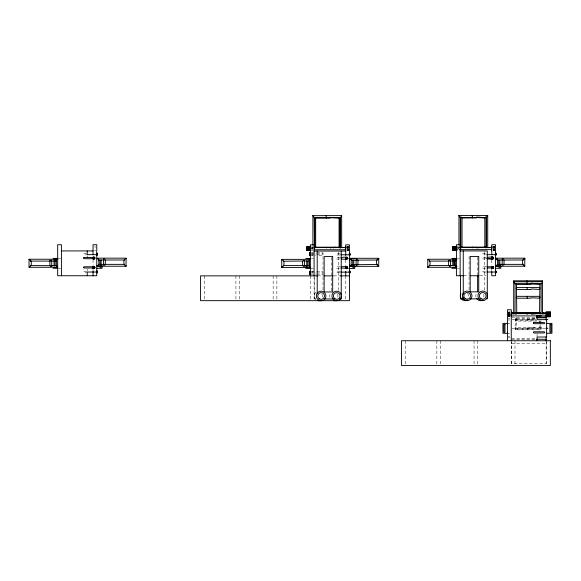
<?xml version="1.0" encoding="UTF-8"?>
<svg xmlns="http://www.w3.org/2000/svg" width="581" height="581" viewBox="0 0 581 581"><rect width="100%" height="100%" fill="white"/><g stroke="black" fill="none" stroke-linecap="round" stroke-linejoin="round"><path stroke-width="0.44" stroke-dasharray="2.9 2.18" d="M312.992 249.503L312.992 249.038M515.514 320.451L516.763 318.591M526.974 319.521L536.023 318.591L515.202 318.591L515.202 321.075L541.281 321.075M526.974 328.28L536.023 327.35M493.051 246.562L494.678 246.562M347.002 246.685L348.629 246.685M493.051 246.627L494.678 246.627M347.002 246.751L348.629 246.751M491.424 246.823L494.678 246.823M345.375 246.947L348.629 246.947M94.529 246.99L96.018 246.99M493.254 246.99L494.743 246.99M347.206 247.114L348.694 247.114M493.051 247.136L494.678 247.136M311.852 247.223L313.341 247.223M347.002 247.259L348.629 247.259M491.424 247.419L494.678 247.419M345.375 247.542L348.629 247.542M493.051 247.542L494.678 247.542M347.002 247.666L348.629 247.666M493.051 248.014L494.678 248.014M311.329 248.16L313.115 248.16M347.002 248.138L348.629 248.138M492.826 248.523L494.678 248.523M311.205 248.646L312.985 248.646M346.77 248.646L348.629 248.646M493.051 249.031L494.678 249.031M347.002 249.155L348.629 249.155M493.051 249.503L494.678 249.503M347.002 249.627L348.629 249.627M493.051 249.627L494.678 249.627M347.002 249.75L348.629 249.75M493.051 249.91L494.678 249.91M347.002 250.033L348.629 250.033M493.051 250.222L494.678 250.222M347.002 250.346L348.629 250.346M493.051 250.418L494.678 250.418M94.529 250.484L96.018 250.484M347.002 250.542L348.629 250.542M493.051 250.484L494.743 250.484M311.852 250.716L313.341 250.716M347.002 250.607L348.694 250.607M311.271 252.75L315.795 252.75M316.696 252.75L323.036 252.75L323.036 255.291L316.696 255.291M86.692 253.628L83.976 253.628L83.976 254.856L86.692 254.856M485.418 253.628L482.702 253.628L482.702 254.856L485.418 254.856M311.852 253.853L313.341 253.853M340.277 253.752L336.653 253.752L336.653 254.979L340.277 254.979M310.363 253.977L315.795 253.977M316.696 253.977L323.036 253.977M311.271 254.064L315.795 254.064M316.696 254.064L323.036 254.064M311.852 255.074L313.341 255.074M310.363 255.291L315.795 255.291M486.253 257.477C481.053 255.793 481.053 260.382 486.253 258.698M340.205 257.601C335.005 255.916 335.005 260.506 340.205 258.821M58.913 258.371L60.577 258.371M457.639 258.371L459.302 258.371M311.59 258.494L313.341 258.494M486.253 266.773C481.053 265.096 481.053 269.678 486.253 267.994M340.205 266.897C335.005 265.219 335.005 269.802 340.205 268.117M58.913 268.299L60.577 268.299M457.639 268.299L459.302 268.299M310.363 268.422L313.341 268.422M86.692 271.276L83.976 271.276L83.976 272.504L86.692 272.504M485.418 271.276L482.702 271.276L482.702 272.504L485.418 272.504M340.277 271.4L336.653 271.4L336.653 272.627L340.277 272.627M311.852 271.545L313.341 271.545M311.271 271.719L315.795 271.719M316.696 271.719L323.036 271.719M311.852 272.765L313.341 272.765M310.363 272.947L315.795 272.939M316.696 272.947L323.036 272.939M310.363 274.167L315.795 274.167M316.696 274.167L323.036 274.167M463.696 275.743L469.034 275.743M479.717 275.743L485.948 275.743M317.669 275.866L323.123 275.866M333.668 275.866L340.299 275.866M316.253 298.983L314.474 298.983L314.474 276.374M508.36 312.033L509.987 312.033M508.288 312.091L509.987 312.091M508.36 312.28L509.987 312.28M508.36 312.571L509.987 312.571M507.547 312.76L509.987 312.76M508.36 312.948L509.987 312.948M508.36 313.188L509.987 313.188M508.36 313.384L509.987 313.384M508.36 313.479L509.987 313.479M507.547 313.667L509.987 313.667M508.36 313.856L510.212 313.856M508.36 314.336L511.614 314.336M508.36 314.771L510.212 314.771M507.547 314.96L509.987 314.96M508.36 315.149L509.987 315.149M508.36 315.243L511.614 315.243M508.36 315.439L509.987 315.439M508.288 315.592L509.777 315.592M508.36 315.686L509.987 315.621M508.36 315.875L509.987 315.875M508.36 316.064L509.987 316.064M508.36 316.354L509.987 316.354M508.36 316.536L509.987 316.536M508.36 316.601L509.987 316.601M511.614 317.8L535.537 317.8M508.288 318.722L509.777 318.722M512.122 319.521L536.234 319.521M515.202 319.833L535.885 319.833M508.288 319.942L509.777 319.942M515.202 320.451L536.786 320.451M508.288 323.37L509.777 323.37M512.122 328.28L546.06 328.28M515.202 328.592L541.281 328.592M515.202 329.209L541.281 329.209M507.547 333.291L509.777 333.291M508.288 336.421L509.777 336.421M508.288 337.641L509.777 337.641M511.614 338.629L535.537 338.629M511.614 339.268L535.537 339.268M511.614 343.465L546.169 343.465M546.627 340.735L546.627 364.657M546.169 341.817L546.169 363.546L511.614 363.546L511.614 341.817M540.809 321.213L540.809 323.878M540.809 324.772L540.809 329.209L539.56 327.35L539.56 324.699M539.56 321.17L539.56 323.82M537.084 334.119L537.084 336.602M531.143 318.591L531.143 319.521M531.143 327.35L531.143 328.28M527.192 318.591L527.192 320.451M527.192 327.35L527.192 329.209M516.763 317.633L516.763 327.35L515.514 329.209L515.514 317.662M514.991 340.735L514.991 364.657M511.265 340.735L511.265 364.657M491.766 259.86L491.766 265.074M491.766 269.126L491.766 271.153M484.547 251.82L484.547 290.057M477.771 340.735L477.771 364.657M477.618 257.368L477.618 274.602M474.052 340.735L474.052 364.657M469.07 256.461L469.07 290.021M458.946 245.727L458.946 249.278M440.558 340.735L440.558 364.657M436.839 340.735L436.839 364.657M405.204 340.735L405.204 364.657M345.717 259.91L345.717 265.226M345.717 275.866L345.717 299.789M338.498 251.943L338.498 290.18M331.569 257.492L331.569 291.052M323.021 256.584L323.021 290.144M314.089 275.866L314.089 299.789M312.898 245.85L312.898 249.402M310.363 275.866L310.363 299.789M276.868 275.866L276.868 299.789M273.15 275.866L273.15 299.789M239.655 275.866L239.655 299.789M235.93 275.866L235.93 299.789M204.301 275.866L204.301 299.789M93.04 259.787L93.04 265.103M93.04 269.126L93.04 271.312M87.223 255.894L87.223 258.371M87.223 269.126L87.223 270.775M458.177 247.339A0.93 0.93 0 0 1 458.177 249.133M475.977 297.102A4.815 4.815 0 0 1 476.464 293.449M483.537 294.182A3.348 3.348 0 0 1 483.537 297.53M467.414 293.485A3.348 3.348 0 0 1 467.945 297.53M311.648 247.462A0.93 0.93 0 0 1 312.818 248.363A0.93 0.93 0 0 1 311.648 249.256M329.928 297.225A4.815 4.815 0 0 1 330.415 293.572M337.488 294.306A3.348 3.348 0 0 1 337.488 297.654M315.585 299.382A4.815 4.815 0 0 1 316.587 291.807M321.896 294.306A3.348 3.348 0 0 1 321.896 297.654M541.281 327.35L515.202 327.35L515.202 329.834L541.281 329.834L541.281 327.35"/><path stroke-width="0.87" d="M56.677 266.236L56.568 259.678L57.708 259.024M98.501 259.228C98.734 259.932 99.888 268.589 96.809 265.778M310.61 267.057L309.68 267.057L309.208 266.251L309.245 259.801L310.61 259.242M309.208 266.251L309.339 265.786L308.707 265.561L283.317 265.597M347.147 267.856L346.552 267.078L345.964 267.856M350.612 259.351L351.302 259.351L351.04 266.323L349.726 266.323L349.726 265.009M455.744 266.236L455.279 266.236C455.707 265.161 453.674 257.47 457 259.46M497.082 259.228C497.597 259.62 498.614 268.64 495.535 265.778M341.679 215.682L340.357 217.693L314.219 217.693L312.898 215.682L341.657 215.595L341.679 247.622M460.268 217.105L460.268 247.731M486.406 247.731L486.406 217.105M487.728 215.558L486.406 217.57L460.268 217.57L458.946 215.558L487.706 215.471L487.728 247.506M515.107 283.717L515.013 313.98M513.684 313.755L513.706 280.805L542.378 280.79C542.015 281.959 542.879 282.213 541.143 283.826L515.013 283.826L513.684 281.807L542.378 281.705M56.662 265.662L56.662 266.592L57.737 267.267L29.173 267.304L29.326 266.614M29.05 267.173L29.05 259.358C32.064 259.889 32.253 266.163 29.173 267.304M99.235 264.638L98.574 264.638M125.997 266.229C122.918 265.089 123.114 258.814 126.121 258.284L125.997 266.229L97.528 266.229L97.528 265.764M126.121 258.284L125.852 258.85M310.319 266.955L310.319 267.427L281.85 267.427L282.003 266.737M281.727 267.296L281.727 259.482C284.741 260.012 284.93 266.287 281.85 267.427M378.674 266.352C375.595 265.212 375.791 258.937 378.797 258.407L378.674 266.352L350.205 266.352M378.797 258.407L378.529 258.973M457 266.592L456.368 267.304L427.899 267.304L427.899 266.839M427.776 267.173L427.776 259.358C430.79 259.889 430.986 266.163 427.899 267.304M454.669 265.713L454.763 260.629M497.961 264.638L497.06 264.827M524.723 266.229C521.644 265.089 521.84 258.814 524.854 258.284L524.723 266.229L496.254 266.229L496.254 265.764M524.854 258.284L524.382 259.09M340.357 247.855L340.284 247.404L340.786 247.753M30.909 260.971L30.444 260.971M314.219 247.855L313.958 247.564M351.941 260.019C351.658 259.395 349.007 257.354 349.726 260.121M376.938 264.609L377.403 264.609M429.635 260.971L429.17 260.971M454.632 265.568L455.809 266.127M98.516 259.801L98.174 258.53L96.904 258.872M346.015 257.884L346.385 258.785L347.14 258.029M495.535 259.097L496.9 258.53L497.096 259.998M56.03 260.629L56.03 261.101L56.597 260.825M315.665 247.695L315.665 217.606M339.086 247.695L339.086 217.606M461.561 247.796L462.026 247.107L462.026 217.948L461.401 217.018M485.288 247.796L484.823 247.107L484.823 217.948L485.447 217.018M516.298 314.045L516.763 313.355L516.451 283.739M540.025 314.045L539.56 313.355L539.872 283.739M540.025 288.75L539.56 289.44L531.956 289.018M540.025 297.508L539.56 298.198L531.956 297.777M487.205 215.812L487.633 215.449M459.84 247.629L460.363 247.368M455.809 260.411L454.763 261.101L429.512 261.101M98.334 265.764L97.528 266.229M351.011 265.88L350.546 266.221M497.06 265.764L496.254 266.229M93.134 257.644L93.868 257.223L94.601 257.644L94.601 258.494L93.868 258.915L93.134 258.494M93.432 257.63L94.304 257.63M93.142 267.144L93.875 266.723L94.616 267.144L94.616 267.994L93.875 268.415L93.142 267.994M347.147 268.095L347.293 267.267L346.334 266.875L345.818 268.117L346.552 268.538C350.249 266.011 341.969 266.614 341.054 266.897M346.988 268.124L346.123 268.124M455.729 265.321L455.388 266.592L456.434 267.02M491.86 257.644L492.594 257.223L493.327 257.644L493.327 258.494L492.594 258.915L491.86 258.494M492.383 266.752L491.875 267.994L492.608 268.415L493.342 267.994L493.342 267.144L492.383 266.752A0.85 0.85 0 0 0 491.911 268.059A0.85 0.85 0 0 0 493.298 268.059A0.85 0.85 0 0 0 492.826 266.752M309.274 260.949L283.463 261.218M351.251 264.762L377.062 264.486M30.444 265.568L56.597 265.713M57.301 259.358L57.766 259.358M377.403 260.019L351.817 260.143M429.17 265.568L454.763 265.437M456.034 259.358L456.499 259.358M346.24 257.659L346.857 257.659M492.913 268.102L492.013 267.732L492.768 266.977M125.997 258.16L97.528 258.16L97.673 258.85M98.574 259.751L99.235 259.99M378.674 258.284L350.205 258.284L350.205 258.748M524.723 258.16L496.254 258.16L496.406 258.85M497.06 259.554L497.961 259.99M314.219 217.693L314.415 247.695M99.14 260.027L124.537 259.99M497.866 260.027L523.263 259.99M335.237 247.23L330.349 247.731L330.349 247.23M333.058 247.789L336.232 247.491M477.517 247.811L482.281 247.368M535.435 312.854L537.018 312.709M532.254 314.06L537.018 313.617M462.026 217.948L476.398 217.948L476.398 217.447M484.823 217.948L478.025 217.614M315.977 218.071L330.349 218.071L330.349 217.57L338.774 218.071M310.82 246.816L306.753 246.816L306.753 250.469L310.82 250.411M452.81 246.758L456.869 246.758M306.753 246.881L310.82 246.881M452.81 246.94L456.869 246.94M306.753 247.063L310.82 247.063M314.415 247.23L340.495 247.23L340.495 247.695M452.81 247.23L456.869 247.23M306.753 247.353L310.82 247.353M314.219 247.39L340.357 247.39M459.527 247.419L491.424 247.419M314.365 247.542L345.375 247.542M452.81 247.608L456.869 247.608M306.753 247.731L310.82 247.731M452.81 248.051L456.869 248.051M306.753 248.174L310.82 248.174M452.81 248.523L456.869 248.523M306.753 248.646L310.82 248.646M452.81 248.995L456.869 248.995M306.753 249.118L310.82 249.118M452.81 249.438L456.869 249.438M306.753 249.561L310.82 249.561M459.527 249.627L491.424 249.627M314.365 249.75L345.375 249.75M452.81 249.815L456.869 249.815M306.753 249.939L310.82 249.939M452.81 250.106L456.869 250.106M306.753 250.229L310.82 250.229M452.81 250.288L456.869 250.346L456.869 246.693L452.81 246.693L452.81 250.346M61.412 250.927L93.04 250.927M460.137 250.927L487.285 250.927L487.285 298.859M314.089 251.05L345.717 251.05M310.363 252.546L309.571 252.546L309.571 255.531L310.363 255.531M309.571 252.938L310.363 252.938M96.649 253.425L97.441 253.425L97.441 255.088L96.649 255.088M495.375 253.425L496.167 253.425L496.167 255.088L495.375 255.088M349.326 253.548L350.118 253.548L350.118 255.212L349.537 255.212M96.649 253.817L97.441 253.817M309.571 253.861L310.363 253.788M495.375 253.817L496.167 253.817M349.326 253.941L350.118 253.941M309.571 254.209L310.363 254.209M309.571 254.26L310.363 254.26M97.441 254.667L87.223 254.652L87.223 250.927M486.813 254.652L496.167 254.667M340.764 254.776L350.118 254.79M309.571 255.103L310.363 255.103M487.103 257.477C495.724 255.509 495.724 260.666 487.103 258.698M341.054 257.601C349.675 255.633 349.675 260.789 341.054 258.821M53.082 258.371L58.078 258.371M451.807 258.371L456.804 258.371M486.82 258.371L492.594 258.683L493.131 257.761L492.289 257.536L492.063 258.371M305.759 258.494L310.755 258.494M348.644 258.494L354.766 258.494M103.44 258.981L104.609 258.981M503.342 258.981L502.202 258.981L502.166 265.183L503.342 265.183M356.146 259.104L357.286 259.104M29.173 259.235L57.642 259.235M427.899 259.235L456.368 259.235M54.069 259.358L55.122 259.358M281.85 259.358L310.319 259.358M349.442 259.351L350.132 259.351M452.795 259.358L453.848 259.358M455.279 260.034L455.744 260.034M309.353 260.157L309.353 266.359M50.336 260.281L51.702 260.281L51.731 265.597M449.287 260.281L450.428 260.281L450.457 265.597M303.238 260.397L304.408 260.397L304.408 265.72M30.786 261.101L56.03 261.101M99.14 264.362L124.385 264.362M497.866 264.362L523.111 264.362M104.834 265.183L103.44 265.183L103.44 259.867M356.146 265.306L357.286 265.306M51.44 265.604L54.055 265.604M349.442 265.553L350.132 265.553M450.166 265.604L452.781 265.604L452.795 260.237M304.117 265.728L306.732 265.728M50.562 266.483L51.702 266.483M449.287 266.483L450.428 266.483M303.238 266.606L304.379 266.606M487.103 266.773L493.196 266.795L493.632 267.543L493.044 267.994L493.037 267.137M54.069 267.311L55.122 267.311M452.795 267.311L453.848 267.311M487.103 267.994L492.194 267.994M341.054 268.117L346.145 268.117M53.082 268.299L58.078 268.299M96.845 268.299L102.089 268.299L102.089 265.59M451.807 268.299L456.804 268.299M495.571 268.299L500.815 268.299L500.815 265.59M310.755 268.422L305.759 268.422L305.759 266.614M348.644 268.422L354.766 268.422L354.766 265.713M96.649 271.073L97.441 271.073L97.441 272.736L96.649 272.736M495.375 271.073L496.167 271.073L496.167 272.736L495.375 272.736M349.326 271.196L350.118 271.196L350.118 272.859L349.326 272.859M96.649 271.465L97.441 271.465M310.363 271.509L309.571 271.509L309.571 274.399L310.363 274.399M495.375 271.465L496.167 271.465M349.326 271.588L350.118 271.588M96.766 272.017L87.223 272.017L87.223 275.743M309.571 271.908L310.363 271.908M486.813 272.017L495.491 272.017M340.764 272.14L349.442 272.14M96.649 272.315L97.441 272.315M495.375 272.315L496.167 272.315M349.326 272.438L350.118 272.438M309.571 272.736L310.363 272.736M309.571 272.75L310.363 272.75M309.571 273.179L310.363 273.128M309.571 273.978L310.363 273.978M463.696 275.743L456.412 275.743L456.412 244.724L460.137 244.724L460.137 275.743M469.927 275.743L478.824 275.743M317.669 275.866L200.576 275.866L200.576 300.675L349.442 300.675L349.442 244.848L345.717 244.848L345.717 255.48M323.878 275.866L333.102 275.866M340.364 275.866L349.442 275.866M516.763 284.203L531.143 284.203L531.143 283.702M539.56 284.203L531.956 283.782M516.415 287.58L539.96 287.58M469.927 291.836L478.737 291.836L478.737 256.461L470.189 256.461L470.189 291.836M516.415 296.339L539.96 296.339M464.081 298.859L460.522 298.859L460.522 275.343M470.305 298.859L479.274 298.859M324.329 298.983L334.119 298.983M339.457 298.983L341.236 298.983L341.236 297.174M546.169 312.164L550.229 312.164M546.169 312.476L550.229 312.476M515.863 312.6L540.257 312.6M511.614 312.76L514.272 312.76M516.044 312.76L539.967 312.76M542.625 312.76L550.229 312.81M546.169 312.876L550.229 312.876M546.169 313.072L550.229 313.072M516.102 313.355L540.381 313.355M546.169 313.384L550.229 313.384M511.614 313.667L546.169 313.667M546.169 313.791L550.229 313.791M546.169 314.263L550.229 314.263M546.169 314.771L550.229 314.771M546.169 315.28L550.229 315.28M536.786 315.839L541.281 315.839M546.169 315.752L550.229 315.752M511.265 315.926L546.169 315.875M546.169 316.158L550.229 316.158M546.169 316.471L550.229 316.471M546.169 316.667L550.229 316.667M536.423 317.161L546.169 317.161L546.169 319.957M536.423 317.8L546.169 317.8M546.06 319.521L547.847 319.521M507.939 323.37L502.943 323.37L502.943 333.291L507.939 333.291M546.699 323.37L551.95 323.37L551.95 333.291L546.699 333.291M546.06 328.28L547.847 328.28M536.423 339.268L546.169 339.268M477.517 217.025L482.281 217.468M531.462 283.201L533.053 283.346M456.368 267.304L455.809 267.028M350.205 258.284L351.011 258.748M310.319 267.427L309.513 266.955M57.642 267.304L57.083 267.028M340.357 217.693L340.255 247.491M541.143 283.826L541.143 313.98M459.041 215.449L459.469 215.812M513.778 281.705L514.214 282.068L513.684 280.892M312.992 215.573L313.42 215.936M455.729 260.731L455.264 259.925M524.382 265.292L524.854 266.098M456.034 266.367L456.368 266.839M497.096 264.885L497.365 265.539M516.139 288.51L516.763 289.44L531.143 289.44L531.143 288.939M516.139 297.269L516.763 298.198L531.143 298.198L531.143 297.697M378.529 265.662L378.797 266.221M282.003 260.048L281.727 259.482M125.852 265.539L126.121 266.098M29.326 259.925L29.05 259.358M351.193 265.197L351.316 265.662M309.339 260.513L309.208 260.048M98.516 265.074L98.639 265.539M94.398 257.761L94.18 258.596L93.28 258.225M56.662 260.39L56.531 259.925M546.169 336.588L546.169 340.996M542.472 280.892L542.472 313.755M539.56 315.868L539.56 317.705M537.084 315.926L537.084 319.644L546.627 319.644L546.627 337.016L537.084 337.016L537.084 340.735M531.462 313.617L531.462 314.132M527.192 283.739L527.192 284.203M527.192 287.58L527.192 289.44M527.192 296.339L527.192 298.198M527.192 313.355L527.192 314.045M526.974 280.79L526.974 283.826M526.974 313.529L526.974 313.98M515.202 313.355L515.202 314.045M511.614 312.033L511.614 316.354M511.265 340.735L511.265 309.724L507.547 309.724L507.547 340.735M504.025 259.867L504.025 264.297M499.834 259.86L499.834 267.311L498.774 267.311L498.774 260.237M495.586 253.178L495.586 255.299M495.586 270.833L495.586 272.947M495.375 253.178L495.375 255.299M495.375 270.833L495.375 272.947M491.766 254.768L491.766 244.724L495.491 244.724L495.491 275.743L491.766 275.743L491.766 271.618M491.766 256.664L491.766 258.995M491.766 266.49L491.766 268.545M491.424 246.562L491.424 250.484M486.544 247.796L486.544 247.107L460.464 247.107L460.464 247.796M486.072 216.982L486.072 247.186M477.618 275.51L477.618 291.836M476.725 216.953L476.725 217.468M476.725 247.368L476.725 247.884M472.455 217.018L472.455 217.948M472.455 247.107L472.455 247.796M472.237 215.449L472.237 217.57M472.237 247.281L472.237 247.731M463.26 250.927L463.26 294.473M463.26 297.102L463.26 298.859M460.777 216.982L460.777 248.072M458.946 215.558L458.946 244.841M453.848 260.237L453.848 265.546M448.597 260.281L448.597 265.597M357.976 259.99L357.976 264.42M356.117 259.99L356.117 264.42M353.785 259.983L353.785 267.434L352.725 267.434L352.725 260.361M349.537 253.301L349.537 255.422M349.537 270.957L349.537 273.07M349.326 253.301L349.326 255.422M349.326 270.957L349.326 273.07M345.717 257.252L345.717 259.119M345.717 266.062L345.717 267.885M345.717 271.429L345.717 275.866M345.375 246.685L345.375 250.607M341.236 251.05L341.236 294.458M340.023 217.991L340.023 248.196M330.676 247.491L330.676 248.007M326.406 217.606L326.406 218.071M326.406 247.23L326.406 247.695M326.188 215.573L326.188 217.693M326.188 247.39L326.188 247.855M317.211 251.05L317.211 293.717M314.728 217.991L314.728 248.196M314.089 275.866L314.089 244.848L310.363 244.848L310.363 275.866M312.898 215.682L312.898 244.964M310.152 252.307L310.152 255.742M310.152 271.269L310.152 274.617M307.799 261.247L307.799 267.434L306.746 267.434L306.746 260.825M302.548 261.283L302.548 265.72M105.299 259.867L105.299 264.297M101.109 259.86L101.109 267.311L100.048 267.311L100.048 260.237M96.86 253.178L96.86 255.299M96.86 270.833L96.86 272.947M93.04 254.652L93.04 244.724L96.766 244.724L96.766 275.743L57.686 275.743L57.686 244.724L61.412 244.724L61.412 275.743M93.04 257.129L93.04 258.995M93.04 265.989L93.04 268.545M93.04 271.312L93.04 275.743M55.122 260.237L55.122 265.546M54.069 260.237L54.069 265.604M49.872 260.281L49.872 265.597M512.021 312.919A0.93 0.93 0 0 1 513.335 312.919M543.22 312.847A0.93 0.93 0 0 1 543.7 312.847M511.868 314.023A0.93 0.93 0 0 1 513.481 314.023M542.807 314.001A0.93 0.93 0 0 1 544.121 314.001M94.1 266.752A0.85 0.85 0 0 1 94.572 268.059A0.85 0.85 0 0 1 93.185 268.059A0.85 0.85 0 0 1 93.657 266.752M488.062 247.746A0.93 0.93 0 0 1 489.376 247.746M483.043 300.028A4.815 4.815 0 0 1 476.464 298.264M467.451 300.028A4.815 4.815 0 0 1 460.871 293.449M342.209 247.724A0.93 0.93 0 0 1 343.139 247.724M346.777 266.875A0.85 0.85 0 0 1 347.249 268.182A0.85 0.85 0 0 1 345.862 268.182A0.85 0.85 0 0 1 346.334 266.875M335.833 300.631A4.815 4.815 0 0 1 333.334 300.631M320.24 300.631A4.815 4.815 0 0 1 317.749 300.631M83.541 257.928L84.129 258.698L94.318 258.698L94.928 258.087L94.318 257.477L84.129 257.477L83.541 257.928M83.541 267.231L84.129 267.994L94.318 267.994L94.928 267.383L94.318 266.773L84.129 266.773L83.541 267.231M93.287 267.413C94.035 269.758 95.11 265.757 93.287 267.413M533.402 322.927L533.99 323.697L544.172 323.697L544.782 323.087L544.172 322.477L533.99 322.477L533.402 322.927M533.402 332.223L533.99 332.993L544.172 332.993L544.782 332.383L544.172 331.773L533.99 331.773L533.402 332.223M346.327 257.368L345.811 258.61L346.545 259.039L347.278 258.61L347.278 257.768L346.327 257.368A0.85 0.85 0 0 0 345.855 258.676A0.85 0.85 0 0 0 347.242 258.676A0.85 0.85 0 0 0 346.763 257.368L346.327 257.368M332.688 256.584L324.14 256.584L324.14 291.96L332.688 291.96L332.688 256.584M94.086 257.245L93.65 257.245A0.85 0.85 0 0 0 93.178 258.552A0.85 0.85 0 0 0 94.565 258.552A0.85 0.85 0 0 0 94.086 257.245M492.819 257.245L492.376 257.245A0.85 0.85 0 0 0 491.904 258.552A0.85 0.85 0 0 0 493.291 258.552A0.85 0.85 0 0 0 492.819 257.245M550.229 311.968L546.169 311.968L546.169 316.732L550.229 316.732L550.229 311.895M504.983 324.351L503.923 324.351L503.923 332.31L504.983 332.31L504.983 324.351M550.97 324.351L549.902 324.351L549.902 332.31L550.97 332.31L550.97 324.351M550.345 340.735L401.478 340.735L401.478 365.551L550.345 365.551L550.345 340.735M93.156 268.342A1.06 1.06 0 0 0 94.914 267.812A1.06 1.06 0 0 0 93.57 266.556A1.06 1.06 0 0 0 93.156 268.342M93.142 258.843A1.06 1.06 0 0 0 94.899 258.305A1.06 1.06 0 0 0 93.563 257.049A1.06 1.06 0 0 0 93.142 258.843M491.882 268.342A1.06 1.06 0 0 0 493.639 267.812A1.06 1.06 0 0 0 492.296 266.556A1.06 1.06 0 0 0 491.882 268.342M491.875 258.843A1.06 1.06 0 0 0 493.632 258.305A1.06 1.06 0 0 0 492.289 257.049A1.06 1.06 0 0 0 491.875 258.843M464.764 300.028A4.815 4.815 0 0 0 471.99 295.852A4.815 4.815 0 0 0 464.764 291.684A4.815 4.815 0 0 0 464.764 300.028M465.497 298.757A3.348 3.348 0 0 0 470.523 295.852A3.348 3.348 0 0 0 465.497 292.955A3.348 3.348 0 0 0 465.497 298.757M480.356 300.028A4.815 4.815 0 0 0 487.582 295.852A4.815 4.815 0 0 0 480.356 291.684A4.815 4.815 0 0 0 480.356 300.028M481.09 298.757A3.348 3.348 0 0 0 486.115 295.852A3.348 3.348 0 0 0 481.09 292.955A3.348 3.348 0 0 0 481.09 298.757M345.833 268.466A1.06 1.06 0 0 0 347.591 267.935A1.06 1.06 0 0 0 346.247 266.679A1.06 1.06 0 0 0 345.833 268.466M345.818 258.966A1.06 1.06 0 0 0 347.576 258.429A1.06 1.06 0 0 0 346.24 257.172A1.06 1.06 0 0 0 345.818 258.966M318.715 300.152A4.815 4.815 0 0 0 325.941 295.976A4.815 4.815 0 0 0 318.715 291.807A4.815 4.815 0 0 0 318.715 300.152M319.448 298.881A3.348 3.348 0 0 0 324.474 295.976A3.348 3.348 0 0 0 319.448 293.078A3.348 3.348 0 0 0 319.448 298.881M334.307 300.152A4.815 4.815 0 0 0 341.534 295.976A4.815 4.815 0 0 0 334.307 291.807A4.815 4.815 0 0 0 334.307 300.152M335.041 298.881A3.348 3.348 0 0 0 340.067 295.976A3.348 3.348 0 0 0 335.041 293.078A3.348 3.348 0 0 0 335.041 298.881"/></g></svg>
